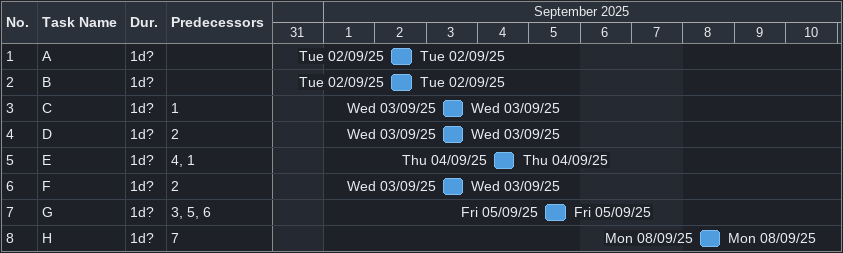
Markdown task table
| ID | Task | Duration | Start | Finish | Predecessors |
|---|---|---|---|---|---|
| 1 | A | 1d? | 2025-09-02 | 2025-09-02 |  |
| 2 | B | 1d? | 2025-09-02 | 2025-09-02 |  |
| 3 | C | 1d? | 2025-09-03 | 2025-09-03 | 1 |
| 4 | D | 1d? | 2025-09-03 | 2025-09-03 | 2 |
| 5 | E | 1d? | 2025-09-04 | 2025-09-04 | 4, 1 |
| 6 | F | 1d? | 2025-09-03 | 2025-09-03 | 2 |
| 7 | G | 1d? | 2025-09-05 | 2025-09-05 | 3, 5, 6 |
| 8 | H | 1d? | 2025-09-08 | 2025-09-08 | 7 |
